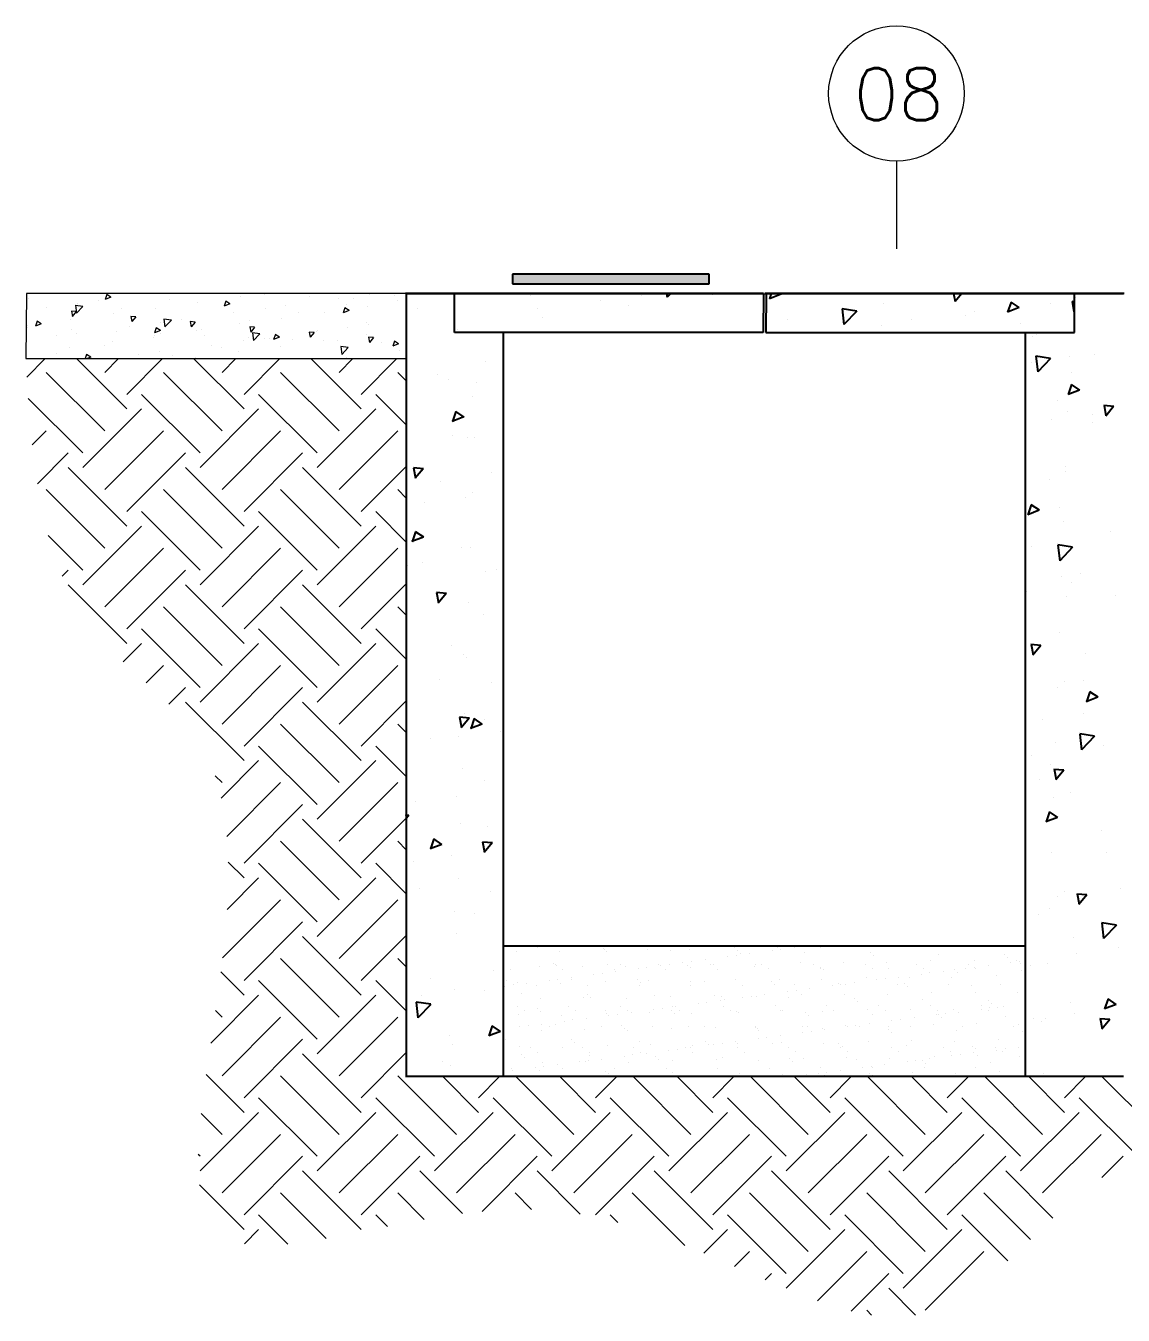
# Model space of a CAD drawing. Extents: x 2368 to 5238, y 905 to 1916.
# Drawn here: x 2368.265 to 2371.628, y 905.236 to 909.188 of the extents above; entities that cross this region are included whole.
import ezdxf

# ---------------------------------------------------------------- set-up
doc = ezdxf.new("R2010")
doc.units = 0
doc.header["$LTSCALE"] = 10
doc.layers.get('0').update_dxf_attribs({"linetype": 'CONTINUOUS'})
doc.layers.add('alvenaria', color=2, linetype='CONTINUOUS', lineweight=15)
doc.layers.add('TEXTO', color=2, linetype='CONTINUOUS', lineweight=15)
for name, color, linetype in [('Caixa de Passagem', 1, 'CONTINUOUS'), ('Hachura', 7, 'CONTINUOUS'), ('Tela Ótis', 1, 'CONTINUOUS')]:
    doc.layers.add(name, color=color, linetype=linetype)
doc.styles.add('CP', font='simplex.shx')

msp = doc.modelspace()

# ---------------------------------------------------------------- hatches: boundary and pattern name
at = {"layer": 'Tela Ótis'}
h = msp.add_hatch(color=256, dxfattribs=at)
h.dxf.hatch_style = 1
h.paths.add_polyline_path([(2370.3591, 908.3966), (2370.3591, 908.4266), (2369.757, 908.4266), (2369.757, 908.3966)])

# ---------------------------------------------------------------- linework, layer by layer
at = {"color": 244, "linetype": 'Continuous', "lineweight": 20, "true_color": 0x991b1e}
for p, q in [((2368.2686, 908.1113), (2368.3249, 908.1676)), ((2368.5747, 908.0133), (2368.4204, 908.1676)), ((2368.5073, 908.1255), (2368.5494, 908.1676)), ((2368.5747, 908.0582), (2368.6841, 908.1676)), ((2368.9339, 908.0133), (2368.7796, 908.1676)), ((2368.8666, 908.1255), (2368.9086, 908.1676)), ((2368.9339, 908.0582), (2369.0433, 908.1676)), ((2369.2931, 908.0133), (2369.1388, 908.1676)), ((2369.2258, 908.1255), (2369.2678, 908.1676)), ((2369.2931, 908.0582), (2369.4025, 908.1676)), ((2368.5073, 907.9459), (2368.3277, 908.1255)), ((2368.8666, 907.9459), (2368.6869, 908.1255)), ((2369.2258, 907.9459), (2369.0462, 908.1255)), ((2369.4313, 908.0996), (2369.4054, 908.1255)), ((2368.44, 907.8786), (2368.2729, 908.0457)), ((2368.7992, 907.8786), (2368.6196, 908.0582)), ((2369.1584, 907.8786), (2368.9788, 908.0582)), ((2369.4313, 907.9649), (2369.338, 908.0582)), ((2368.44, 907.8337), (2368.6196, 908.0133)), ((2368.7992, 907.8337), (2368.9788, 908.0133)), ((2369.1584, 907.8337), (2369.338, 908.0133)), ((2368.285, 907.9032), (2368.3277, 907.9459)), ((2368.5073, 907.7663), (2368.6869, 907.9459)), ((2368.8666, 907.7663), (2369.0462, 907.9459)), ((2369.2258, 907.7663), (2369.4054, 907.9459)), ((2368.3005, 907.784), (2368.3951, 907.8786)), ((2368.5747, 907.699), (2368.7543, 907.8786)), ((2368.9339, 907.699), (2369.1135, 907.8786)), ((2368.5747, 907.6541), (2368.3951, 907.8337)), ((2368.9339, 907.6541), (2368.7543, 907.8337)), ((2369.2931, 907.6541), (2369.1135, 907.8337)), ((2369.2931, 907.699), (2369.4313, 907.8372)), ((2368.5073, 907.5867), (2368.3277, 907.7663)), ((2368.8666, 907.5867), (2368.6869, 907.7663)), ((2369.2258, 907.5867), (2369.0462, 907.7663)), ((2369.4313, 907.7404), (2369.4054, 907.7663)), ((2368.7992, 907.5194), (2368.6196, 907.699)), ((2369.1584, 907.5194), (2368.9788, 907.699)), ((2369.4313, 907.6057), (2369.338, 907.699)), ((2368.44, 907.4745), (2368.6196, 907.6541)), ((2368.7992, 907.4745), (2368.9788, 907.6541)), ((2369.1584, 907.4745), (2369.338, 907.6541)), ((2368.44, 907.5194), (2368.3339, 907.6254)), ((2368.5073, 907.4071), (2368.6869, 907.5867)), ((2368.8666, 907.4071), (2369.0462, 907.5867)), ((2369.2258, 907.4071), (2369.4054, 907.5867)), ((2368.3767, 907.501), (2368.3951, 907.5194)), ((2368.5747, 907.3398), (2368.7543, 907.5194)), ((2368.9339, 907.3398), (2369.1135, 907.5194)), ((2368.5747, 907.2949), (2368.3951, 907.4745)), ((2368.9339, 907.2949), (2368.7543, 907.4745)), ((2369.2931, 907.2949), (2369.1135, 907.4745)), ((2369.2931, 907.3398), (2369.4313, 907.478)), ((2368.8666, 907.2275), (2368.6869, 907.4071)), ((2369.2258, 907.2275), (2369.0462, 907.4071)), ((2369.4313, 907.3812), (2369.4054, 907.4071)), ((2368.7992, 907.1602), (2368.6196, 907.3398)), ((2369.1584, 907.1602), (2368.9788, 907.3398)), ((2369.4313, 907.2465), (2369.338, 907.3398)), ((2368.5636, 907.2389), (2368.6196, 907.2949)), ((2368.7992, 907.1153), (2368.9788, 907.2949)), ((2369.1584, 907.1153), (2369.338, 907.2949)), ((2368.6341, 907.1746), (2368.6869, 907.2275)), ((2368.8666, 907.0479), (2369.0462, 907.2275)), ((2369.2258, 907.0479), (2369.4054, 907.2275)), ((2368.7034, 907.1092), (2368.7543, 907.1602)), ((2368.9339, 906.9806), (2369.1135, 907.1602)), ((2368.9339, 906.9357), (2368.7543, 907.1153)), ((2369.2931, 906.9357), (2369.1135, 907.1153)), ((2369.2931, 906.9806), (2369.4313, 907.1188)), ((2369.2258, 906.8683), (2369.0462, 907.0479)), ((2369.4313, 907.0219), (2369.4054, 907.0479)), ((2369.1584, 906.801), (2368.9788, 906.9806)), ((2369.4313, 906.8872), (2369.338, 906.9806)), ((2368.8642, 906.8211), (2368.9788, 906.9357)), ((2369.1584, 906.7561), (2369.338, 906.9357)), ((2368.8666, 906.8683), (2368.8453, 906.8895)), ((2368.8816, 906.7038), (2369.0462, 906.8683)), ((2369.2258, 906.6887), (2369.4054, 906.8683)), ((2368.9339, 906.6213), (2369.1135, 906.801)), ((2369.2931, 906.5764), (2369.1135, 906.7561)), ((2369.2931, 906.6213), (2369.4313, 906.7596)), ((2369.2258, 906.5091), (2369.0462, 906.6887)), ((2369.4313, 906.6627), (2369.4054, 906.6887)), ((2368.9339, 906.5764), (2368.8856, 906.6247)), ((2369.1584, 906.4417), (2368.9788, 906.6213)), ((2369.4313, 906.528), (2369.338, 906.6213)), ((2368.882, 906.4796), (2368.9788, 906.5764)), ((2369.1584, 906.3968), (2369.338, 906.5764)), ((2368.8682, 906.3311), (2369.0462, 906.5091)), ((2369.2258, 906.3295), (2369.4054, 906.5091)), ((2368.9339, 906.2621), (2369.1135, 906.4417)), ((2369.2931, 906.2172), (2369.1135, 906.3968)), ((2369.2931, 906.2621), (2369.4313, 906.4004)), ((2369.2258, 906.1499), (2369.0462, 906.3295)), ((2369.4313, 906.3035), (2369.4054, 906.3295)), ((2368.9339, 906.2172), (2368.8629, 906.2882)), ((2369.1584, 906.0825), (2368.9788, 906.2621)), ((2369.4313, 906.1688), (2369.338, 906.2621)), ((2368.8318, 906.0702), (2368.9788, 906.2172)), ((2369.1584, 906.0376), (2369.338, 906.2172)), ((2368.8666, 906.1499), (2368.8466, 906.1699)), ((2368.8666, 905.9703), (2369.0462, 906.1499)), ((2369.2258, 905.9703), (2369.4054, 906.1499)), ((2368.9339, 905.9029), (2369.1135, 906.0825)), ((2369.2931, 905.858), (2369.1135, 906.0376)), ((2369.2931, 905.9029), (2369.4313, 906.0411)), ((2368.9339, 905.858), (2368.8178, 905.9742)), ((2369.2258, 905.7907), (2369.0462, 905.9703)), ((2369.585, 905.7907), (2369.4054, 905.9703)), ((2369.6523, 905.858), (2369.5428, 905.9676)), ((2369.6523, 905.9029), (2369.717, 905.9676)), ((2369.9442, 905.7907), (2369.7673, 905.9676)), ((2370.0115, 905.858), (2369.902, 905.9676)), ((2370.0115, 905.9029), (2370.0762, 905.9676)), ((2370.3034, 905.7907), (2370.1265, 905.9676)), ((2370.3707, 905.858), (2370.2612, 905.9676)), ((2370.3707, 905.9029), (2370.4354, 905.9676)), ((2370.6626, 905.7907), (2370.4857, 905.9676)), ((2370.73, 905.858), (2370.6204, 905.9676)), ((2370.73, 905.9029), (2370.7946, 905.9676)), ((2371.0218, 905.7907), (2370.8449, 905.9676)), ((2371.0892, 905.858), (2370.9796, 905.9676)), ((2371.0892, 905.9029), (2371.1538, 905.9676)), ((2371.381, 905.7907), (2371.2041, 905.9676)), ((2371.4484, 905.858), (2371.3388, 905.9676)), ((2371.4484, 905.9029), (2371.513, 905.9676)), ((2371.7402, 905.7907), (2371.5633, 905.9676)), ((2369.1584, 905.7233), (2368.9788, 905.9029)), ((2369.5176, 905.7233), (2369.338, 905.9029)), ((2369.8768, 905.7233), (2369.6972, 905.9029)), ((2370.236, 905.7233), (2370.0564, 905.9029)), ((2370.5953, 905.7233), (2370.4156, 905.9029)), ((2370.9545, 905.7233), (2370.7749, 905.9029)), ((2371.3137, 905.7233), (2371.1341, 905.9029)), ((2371.6729, 905.7233), (2371.4933, 905.9029)), ((2368.7992, 905.6784), (2368.9788, 905.858)), ((2368.8666, 905.7907), (2368.8027, 905.8546)), ((2369.1584, 905.6784), (2369.338, 905.858)), ((2369.5176, 905.6784), (2369.6972, 905.858)), ((2369.8768, 905.6784), (2370.0564, 905.858)), ((2370.236, 905.6784), (2370.4156, 905.858)), ((2370.5953, 905.6784), (2370.7749, 905.858)), ((2370.9545, 905.6784), (2371.1341, 905.858)), ((2371.3137, 905.6784), (2371.4933, 905.858)), ((2368.8666, 905.6111), (2369.0462, 905.7907)), ((2369.2258, 905.6111), (2369.4054, 905.7907)), ((2369.585, 905.6111), (2369.7646, 905.7907)), ((2369.9442, 905.6111), (2370.1238, 905.7907)), ((2370.3034, 905.6111), (2370.483, 905.7907)), ((2370.6626, 905.6111), (2370.8422, 905.7907)), ((2371.0218, 905.6111), (2371.2014, 905.7907)), ((2371.381, 905.6111), (2371.5606, 905.7907)), ((2368.7992, 905.7233), (2368.7937, 905.7288)), ((2368.9339, 905.5437), (2369.1135, 905.7233)), ((2369.2931, 905.5437), (2369.4727, 905.7233)), ((2369.6633, 905.5547), (2369.8319, 905.7233)), ((2370.0115, 905.5437), (2370.1911, 905.7233)), ((2370.3707, 905.5437), (2370.5504, 905.7233)), ((2370.73, 905.5437), (2370.9096, 905.7233)), ((2371.0892, 905.5437), (2371.2688, 905.7233)), ((2371.5633, 905.6587), (2371.628, 905.7233)), ((2369.2931, 905.4988), (2369.1135, 905.6784)), ((2369.6032, 905.5479), (2369.4727, 905.6784)), ((2369.9644, 905.5459), (2369.8319, 905.6784)), ((2370.3707, 905.4988), (2370.1911, 905.6784)), ((2370.73, 905.4988), (2370.5504, 905.6784)), ((2371.0892, 905.4988), (2370.9096, 905.6784)), ((2371.413, 905.5342), (2371.2688, 905.6784)), ((2368.9339, 905.4988), (2368.797, 905.6357)), ((2369.1859, 905.4713), (2369.0462, 905.6111)), ((2369.4865, 905.53), (2369.4054, 905.6111)), ((2369.815, 905.5607), (2369.7646, 905.6111)), ((2370.2845, 905.4503), (2370.1238, 905.6111)), ((2370.6626, 905.4315), (2370.483, 905.6111)), ((2371.0218, 905.4315), (2370.8422, 905.6111)), ((2371.344, 905.4685), (2371.2014, 905.6111)), ((2369.0686, 905.454), (2368.9788, 905.5437)), ((2369.3733, 905.5085), (2369.338, 905.5437)), ((2370.08, 905.5201), (2370.0564, 905.5437)), ((2370.5953, 905.3641), (2370.4156, 905.5437)), ((2370.9545, 905.3641), (2370.7749, 905.5437)), ((2371.2749, 905.4029), (2371.1341, 905.5437)), ((2368.9355, 905.4555), (2368.9788, 905.4988)), ((2370.3431, 905.4263), (2370.4156, 905.4988)), ((2370.5953, 905.3192), (2370.7749, 905.4988)), ((2370.9545, 905.3192), (2371.1341, 905.4988)), ((2370.4372, 905.3857), (2370.483, 905.4315)), ((2370.6911, 905.2803), (2370.8422, 905.4315)), ((2371.0218, 905.2519), (2371.2014, 905.4315)), ((2370.5308, 905.3446), (2370.5504, 905.3641)), ((2370.7946, 905.2491), (2370.9096, 905.3641)), ((2370.9923, 905.2365), (2370.9096, 905.3192)), ((2370.8571, 905.237), (2370.8422, 905.2519))]:
    msp.add_line(p, q, dxfattribs=at)
at = {"layer": 'alvenaria', "color": 52, "true_color": 0xc8c92d}
for p, q in [((2368.2677, 908.3676), (2368.2651, 908.1676)), ((2369.4288, 908.3676), (2368.2677, 908.3676)), ((2368.2651, 908.1676), (2369.4288, 908.1676))]:
    msp.add_line(p, q, dxfattribs=at)
at = {"layer": 'alvenaria', "color": 18, "linetype": 'Continuous', "true_color": 0x000000}
for p, q in [((2368.2738, 908.3533), (2368.2738, 908.3533)), ((2368.5132, 908.3644), (2368.5081, 908.349)), ((2368.5258, 908.3559), (2368.5081, 908.3491)), ((2368.5258, 908.3559), (2368.5132, 908.3644)), ((2368.649, 908.3673), (2368.649, 908.3673)), ((2368.9237, 908.3588), (2368.9237, 908.3588)), ((2368.9978, 908.363), (2368.9978, 908.363)), ((2369.1334, 908.3573), (2369.1334, 908.3573)), ((2369.2226, 908.3514), (2369.2226, 908.3514)), ((2369.269, 908.3516), (2369.269, 908.3516)), ((2369.3188, 908.3641), (2369.3188, 908.3641)), ((2369.396, 908.3601), (2369.396, 908.3601)), ((2368.3288, 908.3251), (2368.3288, 908.3251)), ((2368.42, 908.3116), (2368.4048, 908.313)), ((2368.4049, 908.313), (2368.4078, 908.2971)), ((2368.42, 908.3116), (2368.4077, 908.2971)), ((2368.4175, 908.331), (2368.4203, 908.3069)), ((2368.4401, 908.3274), (2368.4175, 908.3309)), ((2368.4401, 908.3275), (2368.4203, 908.3069)), ((2368.425, 908.3378), (2368.425, 908.3378)), ((2368.4886, 908.3462), (2368.4886, 908.3462)), ((2368.5584, 908.3219), (2368.5584, 908.3219)), ((2368.6614, 908.3219), (2368.6614, 908.3219)), ((2368.7065, 908.3473), (2368.7065, 908.3473)), ((2368.7918, 908.3398), (2368.7918, 908.3398)), ((2368.8782, 908.344), (2368.8731, 908.3287)), ((2368.8909, 908.3356), (2368.8731, 908.3287)), ((2368.8909, 908.3355), (2368.8782, 908.344)), ((2368.9986, 908.3219), (2368.9986, 908.3219)), ((2369.0621, 908.3303), (2369.0621, 908.3303)), ((2369.2433, 908.3237), (2369.2381, 908.3084)), ((2369.2559, 908.3152), (2369.2381, 908.3084)), ((2369.2559, 908.3152), (2369.2433, 908.3237)), ((2369.2479, 908.3347), (2369.2479, 908.3347)), ((2369.3112, 908.3275), (2369.3112, 908.3275)), ((2369.4046, 908.3458), (2369.4046, 908.3458)), ((2368.2998, 908.2825), (2368.2946, 908.2671)), ((2368.3124, 908.274), (2368.2946, 908.2671)), ((2368.3124, 908.2739), (2368.2998, 908.2825)), ((2368.4011, 908.2866), (2368.4011, 908.2866)), ((2368.4102, 908.2964), (2368.4102, 908.2964)), ((2368.5331, 908.3056), (2368.5331, 908.3056)), ((2368.6022, 908.2957), (2368.587, 908.297)), ((2368.5871, 908.297), (2368.59, 908.2811)), ((2368.6022, 908.2957), (2368.5899, 908.2811)), ((2368.6784, 908.2798), (2368.6784, 908.2798)), ((2368.6886, 908.2889), (2368.6914, 908.2648)), ((2368.7112, 908.2854), (2368.6886, 908.2889)), ((2368.7112, 908.2854), (2368.6914, 908.2648)), ((2368.7419, 908.2881), (2368.7419, 908.2881)), ((2368.7844, 908.2798), (2368.7692, 908.2811)), ((2368.7693, 908.2811), (2368.7722, 908.2652)), ((2368.7844, 908.2798), (2368.7721, 908.2652)), ((2368.9024, 908.3093), (2368.9024, 908.3093)), ((2368.9206, 908.2743), (2368.9206, 908.2743)), ((2368.9516, 908.2838), (2368.9516, 908.2838)), ((2369.0489, 908.2905), (2369.0489, 908.2905)), ((2369.0998, 908.3093), (2369.0998, 908.3093)), ((2369.1793, 908.3084), (2369.1793, 908.3084)), ((2369.3087, 908.2789), (2369.3087, 908.2789)), ((2369.3155, 908.2723), (2369.3155, 908.2723)), ((2368.2704, 908.2619), (2368.2704, 908.2619)), ((2368.2707, 908.2687), (2368.2707, 908.2687)), ((2368.3582, 908.2376), (2368.3582, 908.2376)), ((2368.406, 908.2562), (2368.406, 908.2562)), ((2368.4217, 908.246), (2368.4217, 908.246)), ((2368.5416, 908.2504), (2368.5416, 908.2504)), ((2368.5822, 908.2671), (2368.5822, 908.2671)), ((2368.6554, 908.233), (2368.6554, 908.233)), ((2368.6583, 908.2373), (2368.6583, 908.2373)), ((2368.6648, 908.2621), (2368.6597, 908.2468)), ((2368.6775, 908.2536), (2368.6597, 908.2468)), ((2368.6775, 908.2536), (2368.6648, 908.2621)), ((2368.6772, 908.2447), (2368.6772, 908.2447)), ((2368.7887, 908.2552), (2368.7887, 908.2552)), ((2368.8035, 908.2584), (2368.8035, 908.2584)), ((2368.8128, 908.239), (2368.8128, 908.239)), ((2368.9484, 908.2332), (2368.9484, 908.2332)), ((2368.9665, 908.2638), (2368.9514, 908.2652)), ((2368.9514, 908.2652), (2368.9544, 908.2492)), ((2368.9665, 908.2638), (2368.9543, 908.2492)), ((2368.9597, 908.2469), (2368.9625, 908.2228)), ((2368.9823, 908.2434), (2368.9597, 908.2469)), ((2368.9823, 908.2434), (2368.9625, 908.2228)), ((2369.0299, 908.2418), (2369.0247, 908.2264)), ((2369.0425, 908.2333), (2369.0247, 908.2265)), ((2369.0425, 908.2333), (2369.0298, 908.2418)), ((2369.1487, 908.2479), (2369.1335, 908.2492)), ((2369.1336, 908.2492), (2369.1366, 908.2333)), ((2369.1487, 908.2479), (2369.1365, 908.2333)), ((2369.1557, 908.2512), (2369.1557, 908.2512)), ((2369.1606, 908.2535), (2369.1606, 908.2535)), ((2369.2519, 908.2639), (2369.2519, 908.2639)), ((2369.3082, 908.2429), (2369.3082, 908.2429)), ((2369.3309, 908.232), (2369.3157, 908.2333)), ((2369.3158, 908.2333), (2369.3187, 908.2174)), ((2368.3981, 908.202), (2368.3981, 908.202)), ((2368.5072, 908.2076), (2368.5072, 908.2076)), ((2368.53, 908.2211), (2368.53, 908.2211)), ((2368.8355, 908.2091), (2368.8355, 908.2091)), ((2368.8644, 908.2026), (2368.8644, 908.2026)), ((2368.9317, 908.2218), (2368.9317, 908.2218)), ((2368.9953, 908.2301), (2368.9953, 908.2301)), ((2369.0125, 908.2281), (2369.0125, 908.2281)), ((2369.0458, 908.206), (2369.0458, 908.206)), ((2369.084, 908.2275), (2369.084, 908.2275)), ((2369.1762, 908.2239), (2369.1762, 908.2239)), ((2369.2195, 908.2218), (2369.2195, 908.2218)), ((2369.2308, 908.2049), (2369.2336, 908.1807)), ((2369.2533, 908.2013), (2369.2308, 908.2048)), ((2369.2533, 908.2013), (2369.2335, 908.1807)), ((2369.3309, 908.232), (2369.3187, 908.2174)), ((2369.3551, 908.2161), (2369.3551, 908.2161)), ((2369.3949, 908.2214), (2369.3897, 908.2061)), ((2369.4075, 908.2129), (2369.3897, 908.2061)), ((2369.4075, 908.2129), (2369.3949, 908.2214)), ((2369.4091, 908.1932), (2369.4091, 908.1932)), ((2368.2676, 908.1841), (2368.2676, 908.1841)), ((2368.3591, 908.1821), (2368.3591, 908.1821)), ((2368.4514, 908.1802), (2368.4472, 908.1676)), ((2368.464, 908.1717), (2368.4514, 908.1802)), ((2368.464, 908.1717), (2368.4533, 908.1676)), ((2368.6115, 908.1796), (2368.6115, 908.1796)), ((2368.6751, 908.188), (2368.6751, 908.188)), ((2368.7162, 908.1772), (2368.7162, 908.1772)), ((2368.7856, 908.1707), (2368.7856, 908.1707)), ((2368.9175, 908.1897), (2368.9175, 908.1897)), ((2369.2487, 908.1721), (2369.2487, 908.1721))]:
    msp.add_line(p, q, dxfattribs=at)
at = {"layer": 'alvenaria', "color": 7, "linetype": 'Continuous', "lineweight": -3}
for p, q in [((2369.8116, 908.3621), (2369.8116, 908.3621)), ((2370.1524, 908.3618), (2370.1524, 908.3618)), ((2370.229, 908.3676), (2370.2304, 908.3559)), ((2370.2416, 908.3676), (2370.2304, 908.3559)), ((2370.3694, 908.3631), (2370.3694, 908.3631)), ((2370.5497, 908.3676), (2370.5441, 908.3509)), ((2370.5797, 908.3647), (2370.5442, 908.351)), ((2370.5797, 908.3646), (2370.5753, 908.3676)), ((2371.1085, 908.3676), (2371.1131, 908.3428)), ((2371.1341, 908.3676), (2371.1133, 908.3428)), ((2371.4824, 908.3551), (2371.4824, 908.3551)), ((2369.465, 908.321), (2369.465, 908.321)), ((2369.8329, 908.3198), (2369.8329, 908.3198)), ((2370.0252, 908.3451), (2370.0252, 908.3451)), ((2370.1128, 908.3306), (2370.1128, 908.3306)), ((2370.7669, 908.3201), (2370.7726, 908.2718)), ((2370.8121, 908.3131), (2370.767, 908.3201)), ((2370.8122, 908.313), (2370.7726, 908.2718)), ((2370.8944, 908.3369), (2370.8944, 908.3369)), ((2371.1724, 908.3133), (2371.1724, 908.3133)), ((2371.2845, 908.341), (2371.2742, 908.3103)), ((2371.3098, 908.324), (2371.2742, 908.3103)), ((2371.3098, 908.3239), (2371.2845, 908.341)), ((2371.2996, 908.3301), (2371.2996, 908.3301)), ((2371.4053, 908.3362), (2371.4053, 908.3362)), ((2371.4716, 908.3427), (2371.4775, 908.3109)), ((2371.4788, 908.3421), (2371.4718, 908.3428)), ((2371.4788, 908.3122), (2371.4777, 908.3109)), ((2369.849, 908.2925), (2369.849, 908.2925)), ((2370.5981, 908.2861), (2370.5981, 908.2861)), ((2370.98, 908.288), (2370.98, 908.288)), ((2371.1445, 908.3004), (2371.1445, 908.3004)), ((2371.3123, 908.2762), (2371.3123, 908.2762)), ((2369.5882, 908.2568), (2369.5882, 908.2568)), ((2370.8879, 908.2679), (2370.8879, 908.2679)), ((2371.3496, 908.2365), (2371.3496, 908.2365)), ((2371.3633, 908.2408), (2371.3633, 908.2408)), ((2369.6743, 908.16), (2369.6743, 908.16)), ((2371.3487, 908.1547), (2371.3487, 908.1547)), ((2371.4059, 908.1685), (2371.3607, 908.1755)), ((2371.3607, 908.1753), (2371.3663, 908.1271)), ((2371.4059, 908.1684), (2371.3663, 908.1271)), ((2371.4651, 908.1753), (2371.4651, 908.1753)), ((2371.5411, 908.1801), (2371.5411, 908.1801)), ((2369.528, 908.1195), (2369.528, 908.1195)), ((2371.4713, 908.125), (2371.4713, 908.125)), ((2369.5612, 908.1022), (2369.5612, 908.1022)), ((2369.6479, 908.0959), (2369.6479, 908.0959)), ((2371.4698, 908.0882), (2371.4595, 908.0575)), ((2371.495, 908.0712), (2371.4698, 908.0882)), ((2369.6352, 908.0513), (2369.6352, 908.0513)), ((2371.4263, 908.0393), (2371.4263, 908.0393)), ((2371.4948, 908.0713), (2371.4592, 908.0577)), ((2369.5829, 908.0057), (2369.5726, 907.975)), ((2369.6081, 907.9887), (2369.5828, 908.0058)), ((2371.4589, 908.0062), (2371.4589, 908.0062)), ((2371.5347, 907.9964), (2371.5347, 907.9964)), ((2371.5995, 908.0209), (2371.5691, 908.0236)), ((2371.5695, 908.0243), (2371.5753, 907.9924)), ((2371.5991, 908.021), (2371.5746, 907.9918)), ((2369.6078, 907.9888), (2369.5723, 907.9752)), ((2371.4075, 907.9797), (2371.4075, 907.9797)), ((2371.5334, 907.9711), (2371.5334, 907.9711)), ((2369.572, 907.9314), (2369.572, 907.9314)), ((2369.62, 907.9271), (2369.62, 907.9271)), ((2369.6417, 907.9268), (2369.6417, 907.9268)), ((2369.4838, 907.8301), (2369.4534, 907.8327)), ((2369.4537, 907.8335), (2369.4596, 907.8016)), ((2369.4834, 907.8301), (2369.4589, 907.801)), ((2369.6937, 907.8199), (2369.6937, 907.8199)), ((2371.4503, 907.8219), (2371.4503, 907.8219)), ((2371.4528, 907.8371), (2371.4528, 907.8371)), ((2369.5362, 907.7917), (2369.5362, 907.7917)), ((2371.401, 907.7961), (2371.401, 907.7961)), ((2369.4863, 907.7268), (2369.4863, 907.7268)), ((2369.6135, 907.7435), (2369.6135, 907.7435)), ((2369.6356, 907.7577), (2369.6356, 907.7577)), ((2371.3462, 907.7198), (2371.3359, 907.6891)), ((2371.3714, 907.7028), (2371.3462, 907.7199)), ((2371.3712, 907.7029), (2371.3356, 907.6893)), ((2371.4345, 907.7115), (2371.4345, 907.7115)), ((2371.4466, 907.668), (2371.4466, 907.668)), ((2369.4842, 907.6205), (2369.4487, 907.6068)), ((2369.4592, 907.6373), (2369.4489, 907.6066)), ((2369.4845, 907.6203), (2369.4592, 907.6374)), ((2371.5882, 907.638), (2371.5882, 907.638)), ((2369.5992, 907.5903), (2369.5992, 907.5903)), ((2369.6294, 907.5886), (2369.6294, 907.5886)), ((2371.3481, 907.5932), (2371.3481, 907.5932)), ((2371.4733, 907.5896), (2371.4281, 907.5966)), ((2371.4281, 907.5964), (2371.4337, 907.5481)), ((2371.4733, 907.5894), (2371.4337, 907.5482)), ((2369.4352, 907.5335), (2369.4352, 907.5335)), ((2369.4798, 907.5432), (2369.4798, 907.5432)), ((2369.7063, 907.522), (2369.7063, 907.522)), ((2369.6728, 907.5167), (2369.6728, 907.5167)), ((2371.4404, 907.4989), (2371.4404, 907.4989)), ((2371.4698, 907.4817), (2371.4698, 907.4817)), ((2371.4975, 907.5101), (2371.4975, 907.5101)), ((2369.5542, 907.448), (2369.5239, 907.4506)), ((2369.5242, 907.4513), (2369.5301, 907.4195)), ((2369.5538, 907.448), (2369.5294, 907.4188)), ((2371.3334, 907.4533), (2371.3334, 907.4533)), ((2369.6232, 907.4194), (2369.6232, 907.4194)), ((2371.4546, 907.4376), (2371.4546, 907.4376)), ((2371.6046, 907.4418), (2371.6046, 907.4418)), ((2369.667, 907.385), (2369.667, 907.385)), ((2371.4342, 907.3297), (2371.4342, 907.3297)), ((2369.5705, 907.2881), (2369.5705, 907.2881)), ((2371.3761, 907.2886), (2371.3457, 907.2912)), ((2371.3461, 907.2919), (2371.3519, 907.2601)), ((2371.3757, 907.2886), (2371.3512, 907.2594)), ((2369.6074, 907.2624), (2369.6074, 907.2624)), ((2369.617, 907.2503), (2369.617, 907.2503)), ((2371.5133, 907.2626), (2371.5133, 907.2626)), ((2369.7258, 907.21), (2369.7258, 907.21)), ((2369.5334, 907.1847), (2369.5334, 907.1847)), ((2369.6922, 907.1766), (2369.6922, 907.1766)), ((2371.4488, 907.1786), (2371.4488, 907.1786)), ((2371.5057, 907.1822), (2371.5057, 907.1822)), ((2371.428, 907.1606), (2371.428, 907.1606)), ((2371.5508, 907.13), (2371.5153, 907.1164)), ((2371.5258, 907.1469), (2371.5155, 907.1162)), ((2371.5511, 907.1299), (2371.5258, 907.147)), ((2369.6247, 907.0659), (2369.5944, 907.0685)), ((2369.5947, 907.0692), (2369.6006, 907.0374)), ((2369.6243, 907.0659), (2369.5998, 907.0367)), ((2369.6109, 907.0812), (2369.6109, 907.0812)), ((2369.6639, 907.0476), (2369.6283, 907.0339)), ((2369.6389, 907.0644), (2369.6286, 907.0337)), ((2369.6641, 907.0474), (2369.6388, 907.0645)), ((2369.6704, 907.061), (2369.6704, 907.061)), ((2371.3797, 907.0622), (2371.3797, 907.0622)), ((2371.5069, 907.079), (2371.5069, 907.079)), ((2369.5921, 907.0096), (2369.5921, 907.0096)), ((2369.7193, 907.0264), (2369.7193, 907.0264)), ((2371.5406, 907.0106), (2371.4954, 907.0176)), ((2371.4954, 907.0174), (2371.501, 906.9692)), ((2371.5406, 907.0105), (2371.501, 906.9693)), ((2369.5064, 907.0042), (2369.5064, 907.0042)), ((2371.4219, 906.9915), (2371.4219, 906.9915)), ((2371.5687, 906.9808), (2371.5687, 906.9808)), ((2371.3466, 906.95), (2371.3466, 906.95)), ((2369.6047, 906.9121), (2369.6047, 906.9121)), ((2371.4046, 906.924), (2371.4046, 906.924)), ((2371.4466, 906.9065), (2371.4162, 906.9091)), ((2371.4165, 906.9098), (2371.4224, 906.878)), ((2371.4462, 906.9065), (2371.4217, 906.8773)), ((2369.6713, 906.8735), (2369.6713, 906.8735)), ((2371.3732, 906.8786), (2371.3732, 906.8786)), ((2369.5857, 906.826), (2369.5857, 906.826)), ((2371.4157, 906.8224), (2371.4157, 906.8224)), ((2371.4683, 906.8384), (2371.4683, 906.8384)), ((2369.4585, 906.8093), (2369.4585, 906.8093)), ((2371.4022, 906.7785), (2371.3919, 906.7478)), ((2371.4275, 906.7615), (2371.4022, 906.7786)), ((2369.4393, 906.768), (2369.4288, 906.7697)), ((2369.4393, 906.7679), (2369.4288, 906.7569)), ((2369.5985, 906.743), (2369.5985, 906.743)), ((2369.6786, 906.7332), (2369.6786, 906.7332)), ((2371.4272, 906.7617), (2371.3917, 906.748)), ((2369.5153, 906.696), (2369.505, 906.6653)), ((2369.5405, 906.6791), (2369.5152, 906.6961)), ((2371.5604, 906.7205), (2371.5604, 906.7205)), ((2369.5403, 906.6792), (2369.5047, 906.6655)), ((2369.6952, 906.6837), (2369.6648, 906.6864)), ((2369.6652, 906.6871), (2369.6711, 906.6553)), ((2369.6948, 906.6838), (2369.6703, 906.6546)), ((2371.4095, 906.6533), (2371.4095, 906.6533)), ((2371.5769, 906.653), (2371.5769, 906.653)), ((2369.452, 906.6257), (2369.452, 906.6257)), ((2369.569, 906.6448), (2369.569, 906.6448)), ((2369.5923, 906.5739), (2369.5923, 906.5739)), ((2369.4704, 906.5432), (2369.4704, 906.5432)), ((2371.4473, 906.5353), (2371.4473, 906.5353)), ((2371.6192, 906.5454), (2371.6192, 906.5454)), ((2369.6907, 906.5333), (2369.6907, 906.5333)), ((2371.4268, 906.5201), (2371.4268, 906.5201)), ((2371.5171, 906.5244), (2371.4867, 906.527)), ((2371.487, 906.5277), (2371.4929, 906.4959)), ((2371.5167, 906.5244), (2371.4922, 906.4952)), ((2369.5775, 906.475), (2369.5775, 906.475)), ((2369.6392, 906.4675), (2369.6392, 906.4675)), ((2371.3687, 906.463), (2371.3687, 906.463)), ((2371.4033, 906.4842), (2371.4033, 906.4842)), ((2371.608, 906.4317), (2371.5628, 906.4387)), ((2371.5628, 906.4385), (2371.5684, 906.3903)), ((2371.608, 906.4316), (2371.5684, 906.3903)), ((2369.5862, 906.4048), (2369.5862, 906.4048)), ((2371.4758, 906.3948), (2371.4758, 906.3948)), ((2371.4855, 906.3451), (2371.4855, 906.3451)), ((2371.6127, 906.3618), (2371.6127, 906.3618)), ((2371.3451, 906.3067), (2371.3451, 906.3067)), ((2371.3972, 906.3151), (2371.3972, 906.3151)), ((2369.5056, 906.2672), (2369.5056, 906.2672)), ((2369.698, 906.2925), (2369.698, 906.2925)), ((2369.58, 906.2357), (2369.58, 906.2357)), ((2369.6698, 906.2302), (2369.6698, 906.2302)), ((2369.5067, 906.1891), (2369.4615, 906.1961)), ((2369.4615, 906.1959), (2369.4671, 906.1477)), ((2369.5067, 906.189), (2369.4671, 906.1477)), ((2369.4786, 906.2154), (2369.4786, 906.2154)), ((2371.4668, 906.1951), (2371.4668, 906.1951)), ((2371.6068, 906.1887), (2371.5713, 906.1751)), ((2371.5818, 906.2056), (2371.5715, 906.1749)), ((2371.6071, 906.1886), (2371.5818, 906.2057)), ((2371.3519, 906.1447), (2371.3519, 906.1447)), ((2371.391, 906.146), (2371.391, 906.146)), ((2371.4791, 906.1615), (2371.4791, 906.1615)), ((2371.5875, 906.1422), (2371.5572, 906.1449)), ((2371.5575, 906.1456), (2371.5634, 906.1138)), ((2371.5872, 906.1423), (2371.5627, 906.1131)), ((2369.7199, 906.1063), (2369.6843, 906.0926)), ((2369.6949, 906.1231), (2369.6846, 906.0924)), ((2369.6915, 906.1089), (2369.6915, 906.1089)), ((2369.7201, 906.1061), (2369.6949, 906.1232)), ((2371.3769, 906.1352), (2371.3769, 906.1352)), ((2369.5643, 906.0921), (2369.5643, 906.0921)), ((2369.5738, 906.0666), (2369.5738, 906.0666)), ((2369.5416, 906.0139), (2369.5416, 906.0139)), ((2369.5675, 906.0016), (2369.5675, 906.0016)), ((2371.3848, 905.9769), (2371.3848, 905.9769))]:
    msp.add_line(p, q, dxfattribs=at)
at = {"layer": 'Caixa de Passagem', "color": 6}
for p, q in [((2370.526, 908.3676), (2369.4288, 908.3676)), ((2369.4288, 908.3676), (2370.526, 908.3676)), ((2369.4313, 908.3676), (2369.4313, 905.9676)), ((2369.5788, 908.2476), (2369.5788, 908.3676)), ((2370.4288, 908.3676), (2370.526, 908.3676)), ((2370.526, 908.3676), (2370.5248, 908.2476)), ((2370.6288, 908.3676), (2370.53, 908.3676)), ((2370.53, 908.3676), (2371.6288, 908.3676)), ((2370.534, 908.3676), (2370.5328, 908.2476)), ((2371.6313, 908.3676), (2370.534, 908.3676)), ((2371.4788, 908.2476), (2371.4788, 908.3676)), ((2370.5248, 908.2476), (2369.5788, 908.2476)), ((2369.7288, 905.9676), (2369.7288, 908.2476)), ((2370.5328, 908.2476), (2371.4788, 908.2476)), ((2371.3288, 905.9676), (2371.3288, 908.2476)), ((2371.3288, 906.3676), (2369.7288, 906.3676)), ((2371.6288, 905.9676), (2369.4288, 905.9676))]:
    msp.add_line(p, q, dxfattribs=at)
at = {"layer": 'Hachura', "linetype": 'Continuous'}
for p, q in [((2369.7701, 906.3524), (2369.7701, 906.3524)), ((2369.8321, 906.3618), (2369.8321, 906.3618)), ((2369.9, 906.3518), (2369.9, 906.3518)), ((2370.0354, 906.36), (2370.0354, 906.36)), ((2370.0372, 906.3568), (2370.0372, 906.3568)), ((2370.0448, 906.3514), (2370.0448, 906.3514)), ((2370.1702, 906.3585), (2370.1702, 906.3585)), ((2370.2417, 906.3555), (2370.2417, 906.3555)), ((2370.3001, 906.3578), (2370.3001, 906.3578)), ((2370.4373, 906.3628), (2370.4373, 906.3628)), ((2370.4422, 906.3386), (2370.4422, 906.3386)), ((2370.4449, 906.3538), (2370.4449, 906.3538)), ((2370.4543, 906.3452), (2370.4543, 906.3452)), ((2370.4835, 906.344), (2370.4835, 906.344)), ((2370.5525, 906.3531), (2370.5525, 906.3531)), ((2370.5703, 906.3645), (2370.5703, 906.3645)), ((2370.579, 906.3566), (2370.579, 906.3566)), ((2370.6203, 906.362), (2370.6203, 906.362)), ((2370.6512, 906.3493), (2370.6512, 906.3493)), ((2370.7003, 906.3638), (2370.7003, 906.3638)), ((2370.8545, 906.3476), (2370.8545, 906.3476)), ((2370.8638, 906.339), (2370.8638, 906.339)), ((2371.0608, 906.3431), (2371.0608, 906.3431)), ((2371.264, 906.3413), (2371.264, 906.3413)), ((2369.7303, 906.3098), (2369.7303, 906.3098)), ((2369.8387, 906.3048), (2369.8387, 906.3048)), ((2369.8827, 906.3154), (2369.8827, 906.3154)), ((2369.8885, 906.3101), (2369.8885, 906.3101)), ((2369.8921, 906.3069), (2369.8921, 906.3069)), ((2369.9099, 906.2964), (2369.9099, 906.2964)), ((2369.9717, 906.3065), (2369.9717, 906.3065)), ((2370.0467, 906.3104), (2370.0467, 906.3104)), ((2370.0681, 906.2967), (2370.0681, 906.2967)), ((2370.089, 906.3109), (2370.089, 906.3109)), ((2370.1017, 906.3059), (2370.1017, 906.3059)), ((2370.1423, 906.2991), (2370.1423, 906.2991)), ((2370.1688, 906.3026), (2370.1688, 906.3026)), ((2370.2049, 906.3106), (2370.2049, 906.3106)), ((2370.2101, 906.308), (2370.2101, 906.308)), ((2370.2263, 906.297), (2370.2263, 906.297)), ((2370.2389, 906.3108), (2370.2389, 906.3108)), ((2370.2791, 906.3171), (2370.2791, 906.3171)), ((2370.2922, 906.3092), (2370.2922, 906.3092)), ((2370.3016, 906.3006), (2370.3016, 906.3006)), ((2370.3055, 906.3206), (2370.3055, 906.3206)), ((2370.3468, 906.326), (2370.3468, 906.326)), ((2370.3631, 906.3109), (2370.3631, 906.3109)), ((2370.3719, 906.3125), (2370.3719, 906.3125)), ((2370.3845, 906.2973), (2370.3845, 906.2973)), ((2370.4158, 906.3351), (2370.4158, 906.3351)), ((2370.4985, 906.3047), (2370.4985, 906.3047)), ((2370.5018, 906.3119), (2370.5018, 906.3119)), ((2370.5213, 906.3112), (2370.5213, 906.3112)), ((2370.5427, 906.2976), (2370.5427, 906.2976)), ((2370.639, 906.3168), (2370.639, 906.3168)), ((2370.6795, 906.3115), (2370.6795, 906.3115)), ((2370.7009, 906.2979), (2370.7009, 906.2979)), ((2370.7018, 906.303), (2370.7018, 906.303)), ((2370.772, 906.3185), (2370.772, 906.3185)), ((2370.8377, 906.3118), (2370.8377, 906.3118)), ((2370.8591, 906.2981), (2370.8591, 906.2981)), ((2370.9019, 906.3179), (2370.9019, 906.3179)), ((2370.908, 906.2985), (2370.908, 906.2985)), ((2370.9959, 906.3121), (2370.9959, 906.3121)), ((2371.0173, 906.2984), (2371.0173, 906.2984)), ((2371.0391, 906.3229), (2371.0391, 906.3229)), ((2371.1113, 906.2967), (2371.1113, 906.2967)), ((2371.1464, 906.2998), (2371.1464, 906.2998)), ((2371.1541, 906.3124), (2371.1541, 906.3124)), ((2371.1721, 906.3246), (2371.1721, 906.3246)), ((2371.1728, 906.3032), (2371.1728, 906.3032)), ((2371.1755, 906.2987), (2371.1755, 906.2987)), ((2371.2141, 906.3087), (2371.2141, 906.3087)), ((2371.2734, 906.3327), (2371.2734, 906.3327)), ((2371.2831, 906.3178), (2371.2831, 906.3178)), ((2371.3021, 906.3239), (2371.3021, 906.3239)), ((2371.3095, 906.3212), (2371.3095, 906.3212)), ((2371.3123, 906.3127), (2371.3123, 906.3127)), ((2369.73, 906.2709), (2369.73, 906.2709)), ((2369.7393, 906.2623), (2369.7393, 906.2623)), ((2369.7517, 906.2961), (2369.7517, 906.2961)), ((2369.8688, 906.2631), (2369.8688, 906.2631)), ((2369.8953, 906.2666), (2369.8953, 906.2666)), ((2369.9362, 906.2664), (2369.9362, 906.2664)), ((2369.9366, 906.272), (2369.9366, 906.272)), ((2370.0056, 906.2811), (2370.0056, 906.2811)), ((2370.032, 906.2846), (2370.032, 906.2846)), ((2370.0404, 906.2589), (2370.0404, 906.2589)), ((2370.0733, 906.29), (2370.0733, 906.29)), ((2370.1395, 906.2646), (2370.1395, 906.2646)), ((2370.1734, 906.2606), (2370.1734, 906.2606)), ((2370.3033, 906.2599), (2370.3033, 906.2599)), ((2370.3458, 906.2601), (2370.3458, 906.2601)), ((2370.4405, 906.2649), (2370.4405, 906.2649)), ((2370.5491, 906.2584), (2370.5491, 906.2584)), ((2370.5735, 906.2666), (2370.5735, 906.2666)), ((2370.7035, 906.266), (2370.7035, 906.266)), ((2370.7111, 906.2944), (2370.7111, 906.2944)), ((2370.8407, 906.2709), (2370.8407, 906.2709)), ((2370.8729, 906.2638), (2370.8729, 906.2638)), ((2370.8993, 906.2672), (2370.8993, 906.2672)), ((2370.9406, 906.2727), (2370.9406, 906.2727)), ((2370.9736, 906.2726), (2370.9736, 906.2726)), ((2371.0096, 906.2818), (2371.0096, 906.2818)), ((2371.0361, 906.2852), (2371.0361, 906.2852)), ((2371.0774, 906.2907), (2371.0774, 906.2907)), ((2371.1036, 906.272), (2371.1036, 906.272)), ((2371.1207, 906.2881), (2371.1207, 906.2881)), ((2371.2408, 906.2769), (2371.2408, 906.2769)), ((2371.3176, 906.2922), (2371.3176, 906.2922)), ((2369.7321, 906.2451), (2369.7321, 906.2451)), ((2369.7585, 906.2486), (2369.7585, 906.2486)), ((2369.7733, 906.2546), (2369.7733, 906.2546)), ((2369.7835, 906.2218), (2369.7835, 906.2218)), ((2369.7998, 906.254), (2369.7998, 906.254)), ((2369.8288, 906.247), (2369.8288, 906.247)), ((2369.9032, 906.2539), (2369.9032, 906.2539)), ((2369.9868, 906.22), (2369.9868, 906.22)), ((2369.987, 906.2473), (2369.987, 906.2473)), ((2370.1452, 906.2476), (2370.1452, 906.2476)), ((2370.1489, 906.256), (2370.1489, 906.256)), ((2370.3034, 906.2479), (2370.3034, 906.2479)), ((2370.4616, 906.2481), (2370.4616, 906.2481)), ((2370.5304, 906.2187), (2370.5304, 906.2187)), ((2370.5584, 906.2498), (2370.5584, 906.2498)), ((2370.5994, 906.2278), (2370.5994, 906.2278)), ((2370.6198, 906.2484), (2370.6198, 906.2484)), ((2370.6258, 906.2312), (2370.6258, 906.2312)), ((2370.6422, 906.219), (2370.6422, 906.219)), ((2370.6671, 906.2367), (2370.6671, 906.2367)), ((2370.7361, 906.2458), (2370.7361, 906.2458)), ((2370.7553, 906.2539), (2370.7553, 906.2539)), ((2370.7626, 906.2492), (2370.7626, 906.2492)), ((2370.7752, 906.2207), (2370.7752, 906.2207)), ((2370.778, 906.2487), (2370.778, 906.2487)), ((2370.8039, 906.2547), (2370.8039, 906.2547)), ((2370.9051, 906.22), (2370.9051, 906.22)), ((2370.9362, 906.249), (2370.9362, 906.249)), ((2370.9586, 906.2521), (2370.9586, 906.2521)), ((2370.968, 906.2436), (2370.968, 906.2436)), ((2371.0423, 906.225), (2371.0423, 906.225)), ((2371.0944, 906.2493), (2371.0944, 906.2493)), ((2371.1649, 906.2476), (2371.1649, 906.2476)), ((2371.1753, 906.2267), (2371.1753, 906.2267)), ((2371.2526, 906.2496), (2371.2526, 906.2496)), ((2371.3053, 906.226), (2371.3053, 906.226)), ((2369.7713, 906.1826), (2369.7713, 906.1826)), ((2369.8419, 906.2069), (2369.8419, 906.2069)), ((2369.9295, 906.1829), (2369.9295, 906.1829)), ((2369.9749, 906.2086), (2369.9749, 906.2086)), ((2369.9962, 906.2115), (2369.9962, 906.2115)), ((2370.0877, 906.1831), (2370.0877, 906.1831)), ((2370.1049, 906.208), (2370.1049, 906.208)), ((2370.1931, 906.2155), (2370.1931, 906.2155)), ((2370.2421, 906.2129), (2370.2421, 906.2129)), ((2370.2459, 906.1834), (2370.2459, 906.1834)), ((2370.2569, 906.1827), (2370.2569, 906.1827)), ((2370.3259, 906.1918), (2370.3259, 906.1918)), ((2370.3523, 906.1952), (2370.3523, 906.1952)), ((2370.3751, 906.2146), (2370.3751, 906.2146)), ((2370.3936, 906.2007), (2370.3936, 906.2007)), ((2370.3964, 906.2138), (2370.3964, 906.2138)), ((2370.4041, 906.1837), (2370.4041, 906.1837)), ((2370.4057, 906.2052), (2370.4057, 906.2052)), ((2370.4626, 906.2098), (2370.4626, 906.2098)), ((2370.4891, 906.2132), (2370.4891, 906.2132)), ((2370.505, 906.214), (2370.505, 906.214)), ((2370.5623, 906.184), (2370.5623, 906.184)), ((2370.6026, 906.2093), (2370.6026, 906.2093)), ((2370.7205, 906.1843), (2370.7205, 906.1843)), ((2370.8059, 906.2076), (2370.8059, 906.2076)), ((2370.8153, 906.199), (2370.8153, 906.199)), ((2370.8787, 906.1846), (2370.8787, 906.1846)), ((2371.0122, 906.2031), (2371.0122, 906.2031)), ((2371.0369, 906.1849), (2371.0369, 906.1849)), ((2371.1951, 906.1852), (2371.1951, 906.1852)), ((2371.2154, 906.2013), (2371.2154, 906.2013)), ((2371.2196, 906.1779), (2371.2196, 906.1779)), ((2371.2248, 906.1927), (2371.2248, 906.1927)), ((2371.244, 906.179), (2371.244, 906.179)), ((2371.2609, 906.1833), (2371.2609, 906.1833)), ((2369.7765, 906.1567), (2369.7765, 906.1567)), ((2369.7927, 906.1689), (2369.7927, 906.1689)), ((2369.8341, 906.1754), (2369.8341, 906.1754)), ((2369.8435, 906.1669), (2369.8435, 906.1669)), ((2369.9064, 906.156), (2369.9064, 906.156)), ((2369.9421, 906.1412), (2369.9421, 906.1412)), ((2369.9509, 906.1692), (2369.9509, 906.1692)), ((2369.9834, 906.1467), (2369.9834, 906.1467)), ((2370.0404, 906.171), (2370.0404, 906.171)), ((2370.0436, 906.161), (2370.0436, 906.161)), ((2370.0524, 906.1557), (2370.0524, 906.1557)), ((2370.0789, 906.1592), (2370.0789, 906.1592)), ((2370.1091, 906.1695), (2370.1091, 906.1695)), ((2370.1202, 906.1647), (2370.1202, 906.1647)), ((2370.1766, 906.1627), (2370.1766, 906.1627)), ((2370.1892, 906.1737), (2370.1892, 906.1737)), ((2370.2156, 906.1772), (2370.2156, 906.1772)), ((2370.2436, 906.1692), (2370.2436, 906.1692)), ((2370.253, 906.1606), (2370.253, 906.1606)), ((2370.2673, 906.1698), (2370.2673, 906.1698)), ((2370.3065, 906.1621), (2370.3065, 906.1621)), ((2370.4255, 906.1701), (2370.4255, 906.1701)), ((2370.4437, 906.167), (2370.4437, 906.167)), ((2370.4499, 906.1647), (2370.4499, 906.1647)), ((2370.5767, 906.1687), (2370.5767, 906.1687)), ((2370.5837, 906.1704), (2370.5837, 906.1704)), ((2370.6532, 906.163), (2370.6532, 906.163)), ((2370.6625, 906.1544), (2370.6625, 906.1544)), ((2370.7067, 906.1681), (2370.7067, 906.1681)), ((2370.7419, 906.1706), (2370.7419, 906.1706)), ((2370.8439, 906.173), (2370.8439, 906.173)), ((2370.8595, 906.1585), (2370.8595, 906.1585)), ((2370.9001, 906.1709), (2370.9001, 906.1709)), ((2370.9197, 906.1384), (2370.9197, 906.1384)), ((2370.9461, 906.1419), (2370.9461, 906.1419)), ((2370.9768, 906.1747), (2370.9768, 906.1747)), ((2370.9874, 906.1473), (2370.9874, 906.1473)), ((2371.0564, 906.1564), (2371.0564, 906.1564)), ((2371.0583, 906.1712), (2371.0583, 906.1712)), ((2371.0627, 906.1567), (2371.0627, 906.1567)), ((2371.0721, 906.1482), (2371.0721, 906.1482)), ((2371.0829, 906.1599), (2371.0829, 906.1599)), ((2371.1068, 906.1741), (2371.1068, 906.1741)), ((2371.1242, 906.1653), (2371.1242, 906.1653)), ((2371.1932, 906.1744), (2371.1932, 906.1744)), ((2371.2165, 906.1715), (2371.2165, 906.1715)), ((2371.269, 906.1522), (2371.269, 906.1522)), ((2369.7789, 906.1197), (2369.7789, 906.1197)), ((2369.8054, 906.1232), (2369.8054, 906.1232)), ((2369.8451, 906.109), (2369.8451, 906.109)), ((2369.8467, 906.1287), (2369.8467, 906.1287)), ((2369.8699, 906.1198), (2369.8699, 906.1198)), ((2369.8877, 906.1264), (2369.8877, 906.1264)), ((2369.9157, 906.1377), (2369.9157, 906.1377)), ((2369.9781, 906.1107), (2369.9781, 906.1107)), ((2370.0281, 906.1201), (2370.0281, 906.1201)), ((2370.0909, 906.1246), (2370.0909, 906.1246)), ((2370.1003, 906.116), (2370.1003, 906.116)), ((2370.1081, 906.1101), (2370.1081, 906.1101)), ((2370.1863, 906.1204), (2370.1863, 906.1204)), ((2370.2453, 906.1151), (2370.2453, 906.1151)), ((2370.2972, 906.1201), (2370.2972, 906.1201)), ((2370.3445, 906.1207), (2370.3445, 906.1207)), ((2370.3783, 906.1168), (2370.3783, 906.1168)), ((2370.5005, 906.1184), (2370.5005, 906.1184)), ((2370.5027, 906.1209), (2370.5027, 906.1209)), ((2370.5082, 906.1161), (2370.5082, 906.1161)), ((2370.5098, 906.1098), (2370.5098, 906.1098)), ((2370.6454, 906.1211), (2370.6454, 906.1211)), ((2370.6462, 906.1024), (2370.6462, 906.1024)), ((2370.6609, 906.1212), (2370.6609, 906.1212)), ((2370.6727, 906.1059), (2370.6727, 906.1059)), ((2370.7067, 906.1139), (2370.7067, 906.1139)), ((2370.714, 906.1113), (2370.714, 906.1113)), ((2370.7784, 906.1228), (2370.7784, 906.1228)), ((2370.783, 906.1204), (2370.783, 906.1204)), ((2370.8094, 906.1239), (2370.8094, 906.1239)), ((2370.8191, 906.1215), (2370.8191, 906.1215)), ((2370.8507, 906.1293), (2370.8507, 906.1293)), ((2370.9083, 906.1221), (2370.9083, 906.1221)), ((2370.91, 906.1121), (2370.91, 906.1121)), ((2370.9194, 906.1036), (2370.9194, 906.1036)), ((2370.9773, 906.1218), (2370.9773, 906.1218)), ((2371.0455, 906.1271), (2371.0455, 906.1271)), ((2371.1163, 906.1077), (2371.1163, 906.1077)), ((2371.1355, 906.1221), (2371.1355, 906.1221)), ((2371.1785, 906.1288), (2371.1785, 906.1288)), ((2371.2936, 906.1224), (2371.2936, 906.1224)), ((2371.3085, 906.1282), (2371.3085, 906.1282)), ((2371.3196, 906.1059), (2371.3196, 906.1059)), ((2369.7349, 906.0818), (2369.7349, 906.0818)), ((2369.9382, 906.08), (2369.9382, 906.08)), ((2369.9476, 906.0715), (2369.9476, 906.0715)), ((2370.0468, 906.0631), (2370.0468, 906.0631)), ((2370.1445, 906.0755), (2370.1445, 906.0755)), ((2370.1798, 906.0648), (2370.1798, 906.0648)), ((2370.3097, 906.0642), (2370.3097, 906.0642)), ((2370.3478, 906.0738), (2370.3478, 906.0738)), ((2370.3571, 906.0652), (2370.3571, 906.0652)), ((2370.3727, 906.0664), (2370.3727, 906.0664)), ((2370.3992, 906.0699), (2370.3992, 906.0699)), ((2370.4405, 906.0753), (2370.4405, 906.0753)), ((2370.4469, 906.0691), (2370.4469, 906.0691)), ((2370.5095, 906.0844), (2370.5095, 906.0844)), ((2370.5359, 906.0879), (2370.5359, 906.0879)), ((2370.554, 906.0693), (2370.554, 906.0693)), ((2370.5772, 906.0933), (2370.5772, 906.0933)), ((2370.5799, 906.0708), (2370.5799, 906.0708)), ((2370.7099, 906.0702), (2370.7099, 906.0702)), ((2370.7573, 906.0676), (2370.7573, 906.0676)), ((2370.8471, 906.0751), (2370.8471, 906.0751)), ((2370.9636, 906.0631), (2370.9636, 906.0631)), ((2370.98, 906.0768), (2370.98, 906.0768)), ((2371.11, 906.0762), (2371.11, 906.0762)), ((2371.1669, 906.0613), (2371.1669, 906.0613)), ((2371.2472, 906.0812), (2371.2472, 906.0812)), ((2369.7797, 906.0588), (2369.7797, 906.0588)), ((2369.7855, 906.0355), (2369.7855, 906.0355)), ((2369.7949, 906.0269), (2369.7949, 906.0269)), ((2369.8123, 906.0554), (2369.8123, 906.0554)), ((2369.8338, 906.0417), (2369.8338, 906.0417)), ((2369.9096, 906.0582), (2369.9096, 906.0582)), ((2369.9705, 906.0556), (2369.9705, 906.0556)), ((2369.9918, 906.031), (2369.9918, 906.031)), ((2369.992, 906.042), (2369.992, 906.042)), ((2370.0303, 906.0213), (2370.0303, 906.0213)), ((2370.0993, 906.0304), (2370.0993, 906.0304)), ((2370.1257, 906.0339), (2370.1257, 906.0339)), ((2370.1287, 906.0559), (2370.1287, 906.0559)), ((2370.1502, 906.0423), (2370.1502, 906.0423)), ((2370.167, 906.0393), (2370.167, 906.0393)), ((2370.1951, 906.0292), (2370.1951, 906.0292)), ((2370.2044, 906.0206), (2370.2044, 906.0206)), ((2370.236, 906.0484), (2370.236, 906.0484)), ((2370.2624, 906.0519), (2370.2624, 906.0519)), ((2370.2869, 906.0562), (2370.2869, 906.0562)), ((2370.3037, 906.0573), (2370.3037, 906.0573)), ((2370.3084, 906.0426), (2370.3084, 906.0426)), ((2370.4013, 906.0247), (2370.4013, 906.0247)), ((2370.4451, 906.0565), (2370.4451, 906.0565)), ((2370.4666, 906.0429), (2370.4666, 906.0429)), ((2370.6033, 906.0568), (2370.6033, 906.0568)), ((2370.6046, 906.023), (2370.6046, 906.023)), ((2370.6248, 906.0432), (2370.6248, 906.0432)), ((2370.6486, 906.0232), (2370.6486, 906.0232)), ((2370.7615, 906.0571), (2370.7615, 906.0571)), ((2370.7667, 906.059), (2370.7667, 906.059)), ((2370.7816, 906.0249), (2370.7816, 906.0249)), ((2370.783, 906.0434), (2370.783, 906.0434)), ((2370.9115, 906.0243), (2370.9115, 906.0243)), ((2370.9197, 906.0574), (2370.9197, 906.0574)), ((2370.9412, 906.0437), (2370.9412, 906.0437)), ((2371.0343, 906.022), (2371.0343, 906.022)), ((2371.0487, 906.0292), (2371.0487, 906.0292)), ((2371.0779, 906.0577), (2371.0779, 906.0577)), ((2371.0994, 906.044), (2371.0994, 906.044)), ((2371.1033, 906.031), (2371.1033, 906.031)), ((2371.1297, 906.0345), (2371.1297, 906.0345)), ((2371.171, 906.04), (2371.171, 906.04)), ((2371.1762, 906.0527), (2371.1762, 906.0527)), ((2371.1817, 906.0309), (2371.1817, 906.0309)), ((2371.2361, 906.0579), (2371.2361, 906.0579)), ((2371.24, 906.049), (2371.24, 906.049)), ((2371.2576, 906.0443), (2371.2576, 906.0443)), ((2371.2665, 906.0525), (2371.2665, 906.0525)), ((2371.3078, 906.058), (2371.3078, 906.058)), ((2371.3117, 906.0303), (2371.3117, 906.0303)), ((2369.7527, 905.9923), (2369.7527, 905.9923)), ((2369.7568, 905.9853), (2369.7568, 905.9853)), ((2369.8258, 905.9944), (2369.8258, 905.9944)), ((2369.8391, 905.9864), (2369.8391, 905.9864)), ((2369.8483, 906.0112), (2369.8483, 906.0112)), ((2369.8522, 905.9979), (2369.8522, 905.9979)), ((2369.8935, 906.0033), (2369.8935, 906.0033)), ((2369.9109, 905.9926), (2369.9109, 905.9926)), ((2369.9625, 906.0124), (2369.9625, 906.0124)), ((2369.9813, 906.0129), (2369.9813, 906.0129)), ((2369.989, 906.0159), (2369.989, 906.0159)), ((2370.0423, 905.9846), (2370.0423, 905.9846)), ((2370.0691, 905.9929), (2370.0691, 905.9929)), ((2370.1113, 906.0122), (2370.1113, 906.0122)), ((2370.2273, 905.9932), (2370.2273, 905.9932)), ((2370.2485, 906.0172), (2370.2485, 906.0172)), ((2370.3815, 906.0189), (2370.3815, 906.0189)), ((2370.3855, 905.9934), (2370.3855, 905.9934)), ((2370.5114, 906.0182), (2370.5114, 906.0182)), ((2370.5437, 905.9937), (2370.5437, 905.9937)), ((2370.614, 906.0144), (2370.614, 906.0144)), ((2370.7019, 905.994), (2370.7019, 905.994)), ((2370.7195, 905.9805), (2370.7195, 905.9805)), ((2370.7608, 905.9859), (2370.7608, 905.9859)), ((2370.8109, 906.0185), (2370.8109, 906.0185)), ((2370.8298, 905.995), (2370.8298, 905.995)), ((2370.8562, 905.9985), (2370.8562, 905.9985)), ((2370.8601, 905.9943), (2370.8601, 905.9943)), ((2370.8975, 906.004), (2370.8975, 906.004)), ((2370.9665, 906.013), (2370.9665, 906.013)), ((2370.993, 906.0165), (2370.993, 906.0165)), ((2371.0141, 906.0167), (2371.0141, 906.0167)), ((2371.0183, 905.9946), (2371.0183, 905.9946)), ((2371.0235, 906.0082), (2371.0235, 906.0082)), ((2371.1765, 905.9949), (2371.1765, 905.9949)), ((2371.2204, 906.0122), (2371.2204, 906.0122)), ((2371.2504, 905.9833), (2371.2504, 905.9833)), ((2370.0517, 905.976), (2370.0517, 905.976)), ((2370.2486, 905.9801), (2370.2486, 905.9801)), ((2370.4501, 905.9712), (2370.4501, 905.9712)), ((2370.4519, 905.9784), (2370.4519, 905.9784)), ((2370.4612, 905.9698), (2370.4612, 905.9698)), ((2370.5831, 905.9729), (2370.5831, 905.9729)), ((2370.6241, 905.9679), (2370.6241, 905.9679)), ((2370.6582, 905.9739), (2370.6582, 905.9739)), ((2370.6931, 905.977), (2370.6931, 905.977)), ((2370.7131, 905.9723), (2370.7131, 905.9723)), ((2370.8503, 905.9773), (2370.8503, 905.9773)), ((2370.8614, 905.9722), (2370.8614, 905.9722)), ((2370.9832, 905.979), (2370.9832, 905.979)), ((2371.0677, 905.9677), (2371.0677, 905.9677)), ((2371.1132, 905.9783), (2371.1132, 905.9783))]:
    msp.add_line(p, q, dxfattribs=at)
at = {"layer": 'Tela Ótis'}
for p, q in [((2370.3591, 908.4266), (2369.757, 908.4266)), ((2369.757, 908.4266), (2369.757, 908.3966)), ((2369.757, 908.3966), (2370.3591, 908.3966)), ((2370.3591, 908.3966), (2370.3591, 908.4266))]:
    msp.add_line(p, q, dxfattribs=at)
at = {"layer": 'TEXTO', "color": 2}
msp.add_line((2370.9331, 908.7725), (2370.9331, 908.5042), dxfattribs=at)
msp.add_circle((2370.9331, 908.98), 0.2075, dxfattribs=at)

# ---------------------------------------------------------------- texts
at = {"layer": 'TEXTO', "color": 2, "style": 'CP'}
msp.add_text('08', height=0.16, dxfattribs=at).set_placement((2370.803, 908.8979))

doc.saveas('drawing.dxf')
